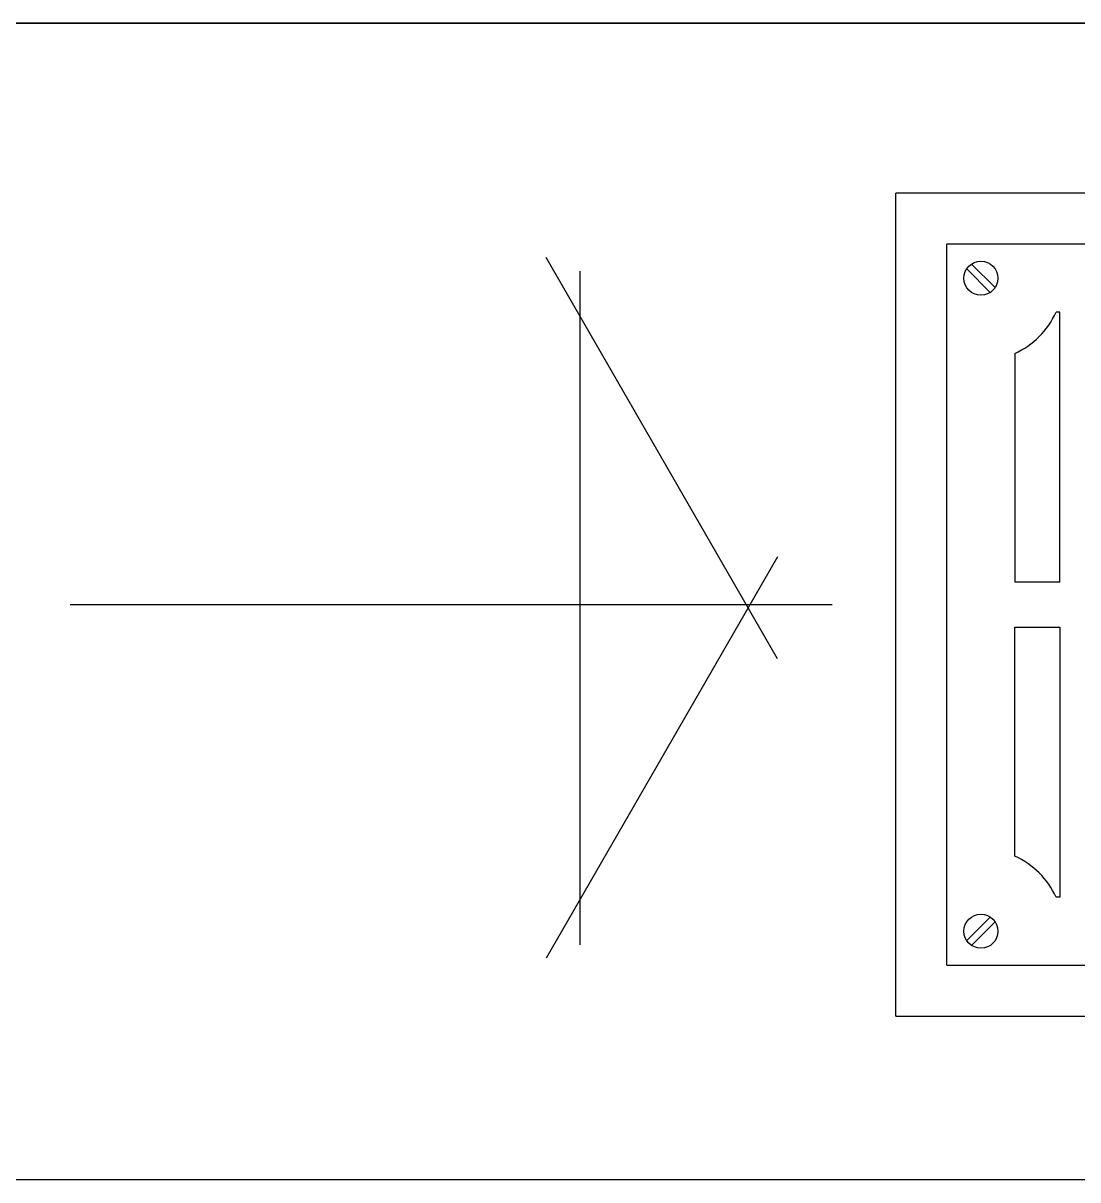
# Model space of a CAD drawing. Header units: metres. Extents: x -22 to 564, y 0 to 143.
# Drawn here: x 244.8121 to 244.9671, y 45.9835 to 46.1535 of the extents above; entities that cross this region are included whole.
import ezdxf

# ---------------------------------------------------------------- set-up
doc = ezdxf.new("R2010")
doc.units = ezdxf.units.M
doc.layers.add('XREF 2N NEURO-ONCOLOGIA$0$Mobiliario Fijo', color=40, linetype='Continuous')
doc.layers.add('XREF 2N NEURO-ONCOLOGIA$0$MUROS', color=3, linetype='Continuous')

# ---------------------------------------------------------------- blocks, each defined once
blk = doc.blocks.new('XREF 2N NEURO-ONCOLOGIA$0$AQG 01$0$BOL RX-TLAH-1N$0$Coladera')
for p, q in [((83.09946308977125, 30.7736573425861), (82.97922985719154, 30.77365357855771)), ((82.97923364392882, 30.65269496199811), (82.97922985707369, 30.7736573425861)), ((83.09945930291612, 30.65269496199811), (83.09946308977125, 30.7736573425861)), ((83.09196518682768, 30.76615990908667), (82.9867277601204, 30.76615661451712)), ((82.98673107742826, 30.66019286494168), (82.98672776001726, 30.76615990908667)), ((83.09196186941668, 30.66019286494168), (83.09196518682768, 30.76615990908667)), ((82.9618341205021, 30.70521617071907), (82.92783458703924, 30.76421643956786)), ((82.99381363575024, 30.75978706469487), (82.9903516759034, 30.76324880778822)), ((83.0848793110947, 30.75978706469487), (83.08834127094154, 30.76324880778822)), ((83.1168588264607, 30.70521617071907), (83.15085835992356, 30.76421643956786)), ((82.93283378839301, 30.66321640003491), (82.93283387356482, 30.76221640003161)), ((82.99310104805912, 30.75907443238579), (82.98963908821227, 30.76253617547914)), ((83.08559189878582, 30.75907443238579), (83.08905385863267, 30.76253617547914)), ((83.14585915856979, 30.66321640003491), (83.14585907339799, 30.76221640003161)), ((83.0033382747738, 30.75616353812413), (83.00276157242693, 30.7561635200695)), ((83.0033394024067, 30.71648436682376), (83.0033382747738, 30.75616353812413)), ((83.0092201848667, 30.71648560905583), (83.0092214271005, 30.75616560850208)), ((83.0092214271005, 30.75616560850208), (83.01583475034536, 30.75616540146341)), ((83.01583475034536, 30.75616540146341), (83.0158335081114, 30.71648540201702)), ((83.0224480735986, 30.75616519442666), (83.02244683136465, 30.71648519497066)), ((83.0290613968916, 30.75616498738793), (83.0224480735986, 30.75616519442666)), ((83.0290601546574, 30.71648498793196), (83.0290613968916, 30.75616498738793)), ((83.03567347791063, 30.71648478089721), (83.03567472014484, 30.75616478035119)), ((83.03567472014484, 30.75616478035119), (83.04228804340595, 30.75616457331246)), ((83.04228804340595, 30.75616457331246), (83.04228680117141, 30.71648457385847)), ((83.04890136665918, 30.75616436627574), (83.04890012442466, 30.71648436682376)), ((83.05551468990907, 30.75616415923691), (83.04890136665918, 30.75616436627574)), ((83.0555134476742, 30.71648415978495), (83.05551468990907, 30.75616415923691)), ((83.0621280131623, 30.75616395220016), (83.0621267833461, 30.71648436682376)), ((83.0687413488179, 30.75616374516088), (83.0621280131623, 30.75616395220016)), ((83.06874010659564, 30.71648415978496), (83.0687413488179, 30.75616374516088)), ((83.07535354443824, 30.71648436682376), (83.07535467207114, 30.75616353812413)), ((83.07535467207114, 30.75616353812413), (83.075931374418, 30.7561635200695)), ((82.9967251529241, 30.75012672260332), (82.99672620614975, 30.71648415978893)), ((83.08196779392084, 30.75012672260332), (83.0819667406952, 30.71648415978893)), ((82.9618342391129, 30.72021617071849), (82.92783377257844, 30.66121643957192)), ((83.1168587078499, 30.72021617071849), (83.15085917438437, 30.66121643957192)), ((83.0033394024067, 30.71648436682376), (82.99672607915716, 30.71648415978495)), ((83.00922018486187, 30.71648560905583), (83.01583350811141, 30.71648540201703)), ((83.02244683140785, 30.71648519497865), (83.02906015465739, 30.71648498793984)), ((83.03567347792186, 30.71648478090131), (83.0422868011714, 30.71648457386251)), ((83.04890012442466, 30.71648436682376), (83.0555134476742, 30.71648415978495)), ((83.0621267833461, 30.71648436682376), (83.06874010659564, 30.71648415978496)), ((83.07535354443824, 30.71648436682376), (83.08196686768778, 30.71648415978495)), ((82.85783418376585, 30.71321699308693), (82.96983418376212, 30.71321689673096)), ((83.22085876319696, 30.71321699308693), (83.10885876320069, 30.71321689673096)), ((82.99672641321246, 30.7098700083852), (83.0033397743107, 30.70987017309497)), ((82.99672746644542, 30.67622667735048), (82.99672641321246, 30.7098700083852)), ((83.0033397743107, 30.70987017309497), (83.0033409662639, 30.67019027590318)), ((83.0092199777835, 30.70987228578996), (83.00921873556305, 30.6701923462706)), ((83.01583330107471, 30.70987207875322), (83.0092199777835, 30.70987228578996)), ((83.01583205885424, 30.67019213923386), (83.0158333010747, 30.70987207875322)), ((83.02244662432791, 30.70987187171647), (83.02244538210748, 30.67019193219711)), ((83.02905994762067, 30.70987166467972), (83.02244662432791, 30.70987187171647)), ((83.02905870540033, 30.67019172516036), (83.02905994762078, 30.70987166467972)), ((83.03567327087403, 30.70987145764298), (83.03567202865358, 30.67019151812361)), ((83.04228659412378, 30.70987125060623), (83.03567327087403, 30.70987145764298)), ((83.04228535190336, 30.67019131108687), (83.04228659412381, 30.70987125060623)), ((83.04889991737703, 30.70987104356949), (83.04889867515658, 30.67019110405013)), ((83.05551324064236, 30.70987083653274), (83.04889991737703, 30.70987104356949)), ((83.0555119984219, 30.67019089701338), (83.05551324064236, 30.70987083653274)), ((83.06212656389168, 30.70987057829617), (83.06212532167514, 30.67019068997667)), ((83.06873989954593, 30.70987042245929), (83.06212656389168, 30.70987057829617)), ((83.06873865732781, 30.67019048293993), (83.06873989954593, 30.70987042245929)), ((83.07535317253424, 30.70987017309497), (83.07535198058103, 30.67019027590318)), ((83.08196653363248, 30.7098700083852), (83.07535317253424, 30.70987017309497)), ((83.08196548039952, 30.67622667735048), (83.08196653363248, 30.7098700083852)), ((83.0033409662639, 30.67019027590318), (83.00276426390295, 30.67019025784854)), ((83.00921873556305, 30.6701923462706), (83.01583205885424, 30.67019213923386)), ((83.02244538210748, 30.67019193219711), (83.02905870540022, 30.67019172516037)), ((83.03567202865358, 30.67019151812361), (83.04228535190332, 30.67019131108687)), ((83.04889867515656, 30.67019110405013), (83.0555119984219, 30.67019089701338)), ((83.06212532167514, 30.67019068997667), (83.06873865732781, 30.67019048293993)), ((83.07535198058103, 30.67019027590318), (83.07592868294199, 30.67019025784854)), ((82.99310392180425, 30.66727874067304), (82.9896421787109, 30.66381678082619)), ((82.99381655411332, 30.66656615298191), (82.99035481101997, 30.66310419313506)), ((83.08487639273162, 30.66656615298191), (83.08833813582497, 30.66310419313506)), ((83.08558902504069, 30.66727874067304), (83.08905076813404, 30.66381678082619)), ((82.9867310775314, 30.66018957057984), (83.09196186941666, 30.66019286494168)), ((82.97923364404664, 30.65269119820683), (83.09945930291612, 30.65269496199811))]:
    blk.add_line(p, q)
for centre in [(82.99172636198125, 30.761161620087), (83.08696658486369, 30.761161620087), (82.99172936641212, 30.66519146690406), (83.08696358043282, 30.66519146690406)]:
    blk.add_circle(centre, 0.002499222741727397)
for centre, radius, start, end in [((82.99172636198125, 30.761161620087), 0.01211432513042539, 294.3704504829461, 335.6331369126232), ((83.08696658486369, 30.761161620087), 0.01211432513042539, 204.3668630873771, 245.6295495170532), ((82.99172936641212, 30.66519146690406), 0.01211432513759691, 24.3704504760408, 65.63313684620228), ((83.08696358043282, 30.66519146690406), 0.01211432513759691, 114.366863153797, 155.6295495239595)]:
    blk.add_arc(centre, radius, start, end)
blk = doc.blocks.new('XREF 2N NEURO-ONCOLOGIA')
at = {"layer": 'XREF 2N NEURO-ONCOLOGIA$0$Mobiliario Fijo', "elevation": 4.46419061741206e-07}
blk.add_lwpolyline([(12.70233634200686, 1.537645016051063), (12.53234072723089, 1.537641229293475), (12.53234072723089, 2.537641229293475), (12.70234072723089, 2.537645016051063)], close=True, dxfattribs=at)
at = {"layer": 'XREF 2N NEURO-ONCOLOGIA$0$MUROS'}
blk.add_line((12.70234072723089, -1.312355202084473), (12.70234072723089, 2.537645016051063), dxfattribs=at)
at = {"layer": 'XREF 2N NEURO-ONCOLOGIA$0$Mobiliario Fijo', "rotation": 270}
blk.add_blockref('XREF 2N NEURO-ONCOLOGIA$0$AQG 01$0$BOL RX-TLAH-1N$0$Coladera', (-18.09631660500979, 85.08008774790005, 4.464190617473199e-07), dxfattribs=at)

msp = doc.modelspace()

# ---------------------------------------------------------------- block references
at = {"rotation": 90}
msp.add_blockref('XREF 2N NEURO-ONCOLOGIA', (247.041247396106, 33.45112300235571), dxfattribs=at)

doc.saveas('drawing.dxf')
